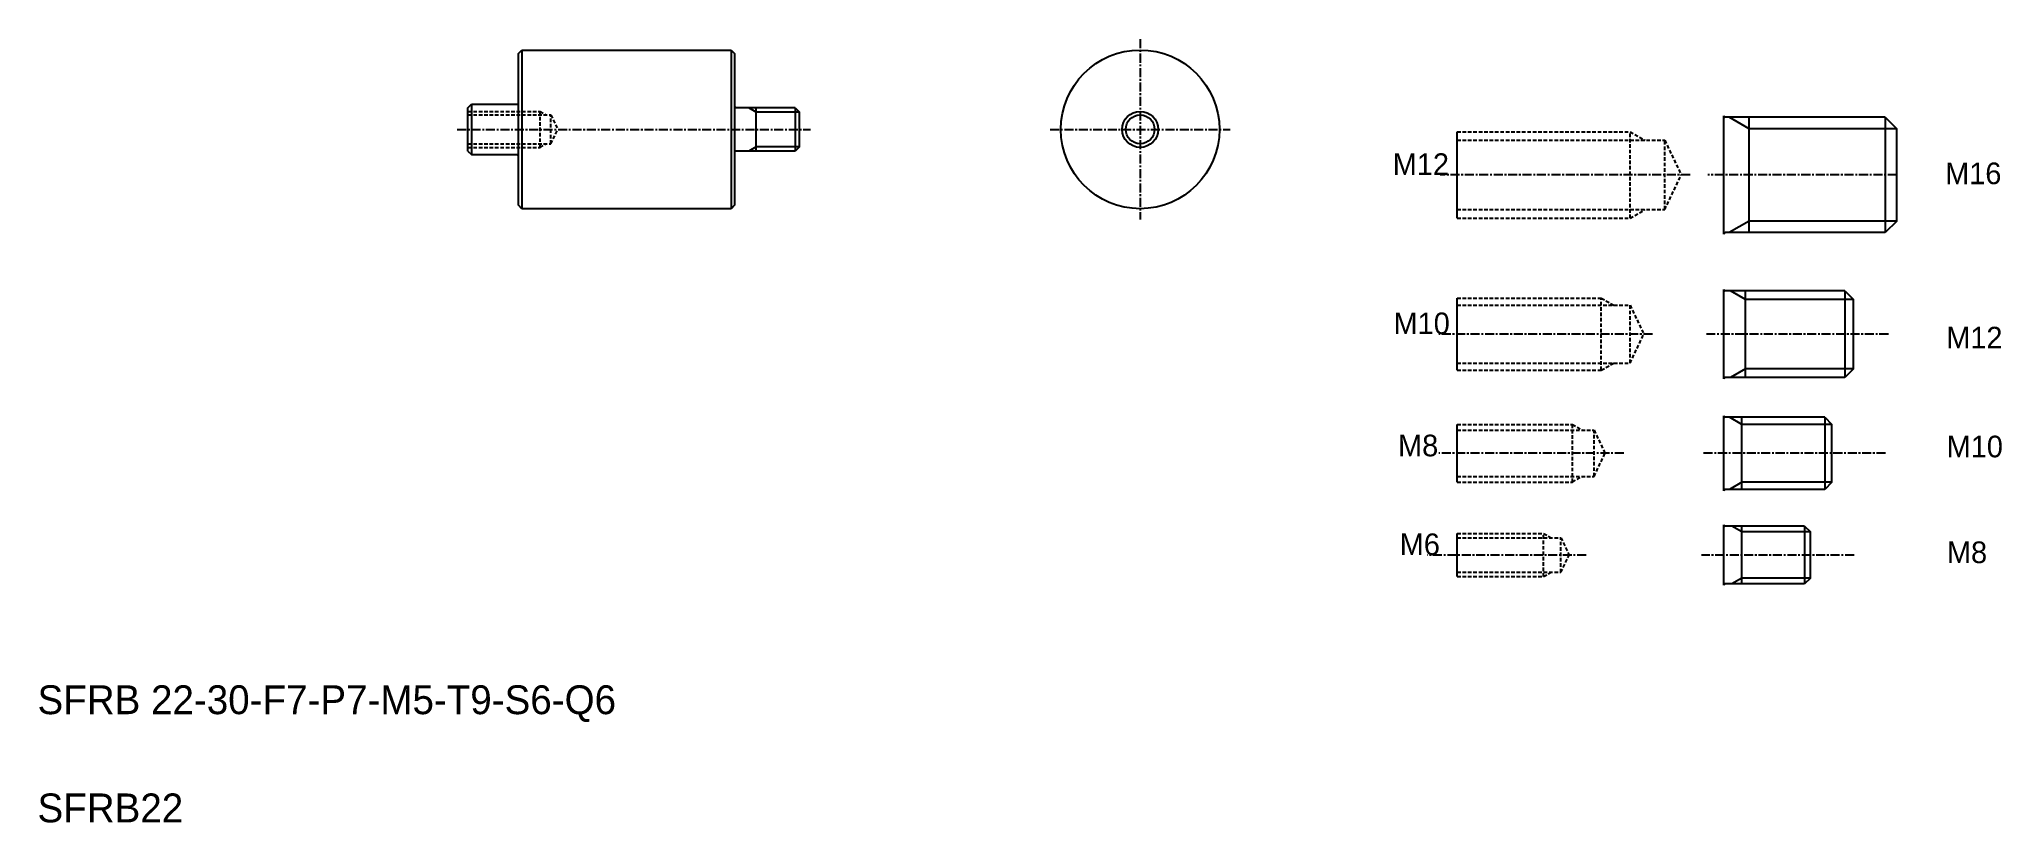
# Model space of a CAD drawing. Extents: x 10 to 282, y 10 to 119.
import ezdxf

# ---------------------------------------------------------------- set-up
doc = ezdxf.new("R2010")
doc.units = 0
doc.linetypes.add('CENTER', pattern=[2, 1.25, -0.25, 0.25, -0.25])
doc.linetypes.add('DASHED', pattern=[0.75, 0.5, -0.25])
doc.layers.get('0').update_dxf_attribs({"linetype": 'CONTINUOUS'})
doc.layers.add('CENTER', color=1, linetype='CENTER')

msp = doc.modelspace()

# ---------------------------------------------------------------- linework, layer by layer
at = {"color": 7, "linetype": 'CONTINUOUS'}
for p, q in [((76.71, 116.6), (77.21, 117.1)), ((77.21, 117.1), (77.21, 95.1)), ((77.21, 117.1), (106.21, 117.1)), ((106.21, 117.1), (106.21, 95.1)), ((106.21, 117.1), (106.71, 116.6)), ((76.71, 95.6), (76.71, 116.6)), ((106.71, 116.6), (106.71, 95.6)), ((69.71, 109.1), (70.21, 109.6)), ((69.71, 103.1), (69.71, 109.1)), ((70.21, 109.6), (70.21, 102.6)), ((70.21, 109.6), (76.51, 109.6)), ((77.21, 111.1), (77.21, 111.1)), ((115.11, 109.1), (106.91, 109.1)), ((109.71, 103.1), (109.71, 109.1)), ((115.11, 109.1), (115.11, 103.1)), ((115.11, 109.1), (115.71, 108.5)), ((115.71, 103.7), (115.71, 108.5)), ((243.93, 91.58), (243.93, 107.98)), ((266.33, 107.78), (244.13, 107.78)), ((247.43, 91.78), (247.43, 107.78)), ((266.33, 107.78), (266.33, 91.78)), ((266.33, 107.78), (267.93, 106.18)), ((267.93, 93.38), (267.93, 106.18)), ((77.21, 106.1), (77.21, 106.1)), ((115.71, 103.7), (115.11, 103.1)), ((206.93, 93.78), (206.93, 105.78)), ((69.71, 103.1), (70.21, 102.6)), ((70.21, 102.6), (76.51, 102.6)), ((115.11, 103.1), (106.91, 103.1)), ((77.21, 95.1), (76.71, 95.6)), ((106.71, 95.6), (106.21, 95.1)), ((106.21, 95.1), (77.21, 95.1)), ((267.93, 93.38), (266.33, 91.78)), ((266.33, 91.78), (244.13, 91.78)), ((206.93, 72.7), (206.93, 82.7)), ((243.93, 71.5), (243.93, 83.9)), ((260.73, 83.7), (244.13, 83.7)), ((246.93, 71.7), (246.93, 83.7)), ((260.73, 83.7), (260.73, 71.7)), ((260.73, 83.7), (261.93, 82.5)), ((261.93, 72.9), (261.93, 82.5)), ((260.73, 71.7), (244.13, 71.7)), ((261.93, 72.9), (260.73, 71.7)), ((243.93, 55.98), (243.93, 66.38)), ((257.93, 66.18), (244.13, 66.18)), ((246.43, 56.18), (246.43, 66.18)), ((257.93, 66.18), (257.93, 56.18)), ((257.93, 66.18), (258.93, 65.18)), ((206.93, 57.18), (206.93, 65.18)), ((258.93, 57.18), (258.93, 65.18)), ((243.93, 61.18), (243.93, 61.18)), ((258.93, 57.18), (257.93, 56.18)), ((257.93, 56.18), (244.13, 56.18)), ((206.93, 44.07), (206.93, 50.07)), ((243.93, 42.87), (243.93, 51.27)), ((255.13, 51.07), (244.13, 51.07)), ((246.43, 43.07), (246.43, 51.07)), ((255.13, 51.07), (255.13, 43.07)), ((255.13, 51.07), (255.93, 50.27)), ((255.93, 43.87), (255.93, 50.27)), ((255.93, 43.87), (255.13, 43.07)), ((255.13, 43.07), (244.13, 43.07))]:
    msp.add_line(p, q, dxfattribs=at)
at = {"color": 3}
for p, q in [((109.71, 108.5), (108.68, 109.1)), ((109.71, 103.7), (108.68, 103.1))]:
    msp.add_line(p, q, dxfattribs=at)
at = {"color": 3, "linetype": 'DASHED'}
for p, q in [((69.71, 108.6), (79.71, 108.6)), ((69.71, 108.1), (81.21, 108.1)), ((79.71, 103.6), (79.71, 108.6)), ((79.71, 108.6), (80.58, 108.1)), ((81.21, 104.1), (81.21, 108.1)), ((81.21, 108.1), (82.17, 106.1)), ((69.71, 104.1), (81.21, 104.1)), ((69.71, 103.6), (79.71, 103.6)), ((79.71, 103.6), (80.58, 104.1)), ((81.21, 104.1), (82.17, 106.1)), ((206.93, 105.78), (230.93, 105.78)), ((206.93, 104.58), (235.73, 104.58)), ((230.93, 105.78), (233.01, 104.58)), ((230.93, 93.78), (230.93, 105.78)), ((235.73, 94.98), (235.73, 104.58)), ((235.73, 104.58), (238.02, 99.78)), ((235.73, 94.98), (238.02, 99.78)), ((206.93, 94.98), (235.73, 94.98)), ((206.93, 93.78), (230.93, 93.78)), ((230.93, 93.78), (233.01, 94.98)), ((206.93, 82.7), (226.93, 82.7)), ((206.93, 81.7), (230.93, 81.7)), ((226.93, 72.7), (226.93, 82.7)), ((226.93, 82.7), (228.66, 81.7)), ((230.93, 81.7), (232.83, 77.7)), ((230.93, 73.7), (230.93, 81.7)), ((230.93, 73.7), (232.83, 77.7)), ((206.93, 73.7), (230.93, 73.7)), ((226.93, 72.7), (228.66, 73.7)), ((206.93, 72.7), (226.93, 72.7)), ((206.93, 65.18), (222.93, 65.18)), ((206.93, 64.38), (225.93, 64.38)), ((222.93, 57.18), (222.93, 65.18)), ((222.93, 65.18), (224.32, 64.38)), ((225.93, 57.98), (225.93, 64.38)), ((225.93, 64.38), (227.45, 61.18)), ((225.93, 57.98), (227.45, 61.18)), ((206.93, 57.98), (225.93, 57.98)), ((206.93, 57.18), (222.93, 57.18)), ((222.93, 57.18), (224.32, 57.98)), ((206.93, 50.07), (218.93, 50.07)), ((206.93, 49.47), (221.33, 49.47)), ((218.93, 44.07), (218.93, 50.07)), ((218.93, 50.07), (219.97, 49.47)), ((221.33, 44.67), (221.33, 49.47)), ((221.33, 49.47), (222.47, 47.07)), ((221.33, 44.67), (222.47, 47.07)), ((206.93, 44.67), (221.33, 44.67)), ((206.93, 44.07), (218.93, 44.07)), ((218.93, 44.07), (219.97, 44.67))]:
    msp.add_line(p, q, dxfattribs=at)
at = {"color": 3, "linetype": 'CONTINUOUS'}
for p, q in [((115.71, 108.5), (109.71, 108.5)), ((247.43, 106.18), (244.66, 107.78)), ((267.93, 106.18), (247.43, 106.18)), ((115.71, 103.7), (109.71, 103.7)), ((247.43, 93.38), (244.66, 91.78)), ((267.93, 93.38), (247.43, 93.38)), ((246.93, 82.5), (244.85, 83.7)), ((261.93, 82.5), (246.93, 82.5)), ((246.93, 72.9), (244.85, 71.7)), ((261.93, 72.9), (246.93, 72.9)), ((246.43, 65.18), (244.7, 66.18)), ((258.93, 65.18), (246.43, 65.18)), ((246.43, 57.18), (244.7, 56.18)), ((258.93, 57.18), (246.43, 57.18)), ((246.43, 50.27), (245.04, 51.07)), ((255.93, 50.27), (246.43, 50.27)), ((246.43, 43.87), (245.04, 43.07)), ((255.93, 43.87), (246.43, 43.87))]:
    msp.add_line(p, q, dxfattribs=at)
at = {"color": 7, "linetype": 'CONTINUOUS'}
for radius in [11, 2.5]:
    msp.add_circle((162.96, 106.1), radius, dxfattribs=at)
at = {"color": 3, "linetype": 'CONTINUOUS'}
msp.add_circle((162.96, 106.1), 2, dxfattribs=at)
at = {"color": 7, "linetype": 'CONTINUOUS'}
for centre, start, end in [((76.51, 109.8), 270, 360), ((106.91, 109.3), 180, 270), ((244.13, 107.98), 180, 270), ((76.51, 102.4), 0, 90), ((106.91, 102.9), 90, 180), ((244.13, 91.58), 90, 180), ((244.13, 83.9), 180, 270), ((244.13, 71.5), 90, 180), ((244.13, 66.38), 180, 270), ((244.13, 55.98), 90, 180), ((244.13, 51.27), 180, 270), ((244.13, 42.87), 90, 180)]:
    msp.add_arc(centre, 0.2, start, end, dxfattribs=at)
at = {"layer": 'CENTER', "color": 1, "linetype": 'CENTER'}
for p, q in [((162.96, 118.6), (162.96, 93.6)), ((68.21, 106.1), (117.21, 106.1)), ((150.46, 106.1), (175.46, 106.1)), ((239.26, 99.78), (204.58, 99.78)), ((267.93, 99.78), (241.7, 99.78)), ((234.05, 77.7), (204.38, 77.7)), ((266.75, 77.7), (241.52, 77.7)), ((230.05, 61.18), (204.38, 61.18)), ((266.37, 61.18), (241, 61.18)), ((224.83, 47.07), (202.79, 47.07)), ((261.99, 47.07), (240.83, 47.07))]:
    msp.add_line(p, q, dxfattribs=at)

# ---------------------------------------------------------------- texts
at = {"color": 7, "linetype": 'CONTINUOUS'}
for s, height, p in [('M12', 3, (198, 99.78)), ('M16', 3, (274.63, 98.5)), ('M10', 3, (198.11, 77.7)), ('M12', 3, (274.78, 75.72)), ('M8', 3, (198.74, 60.76)), ('M10', 3, (274.84, 60.62)), ('M6', 3, (198.97, 47.06)), ('M8', 3, (274.88, 45.95)), ('SFRB 22-30-F7-P7-M5-T9-S6-Q6', 4, (10, 25)), ('SFRB22', 4, (10, 10))]:
    msp.add_text(s, height=height, dxfattribs=at).set_placement(p)

doc.saveas('drawing.dxf')
